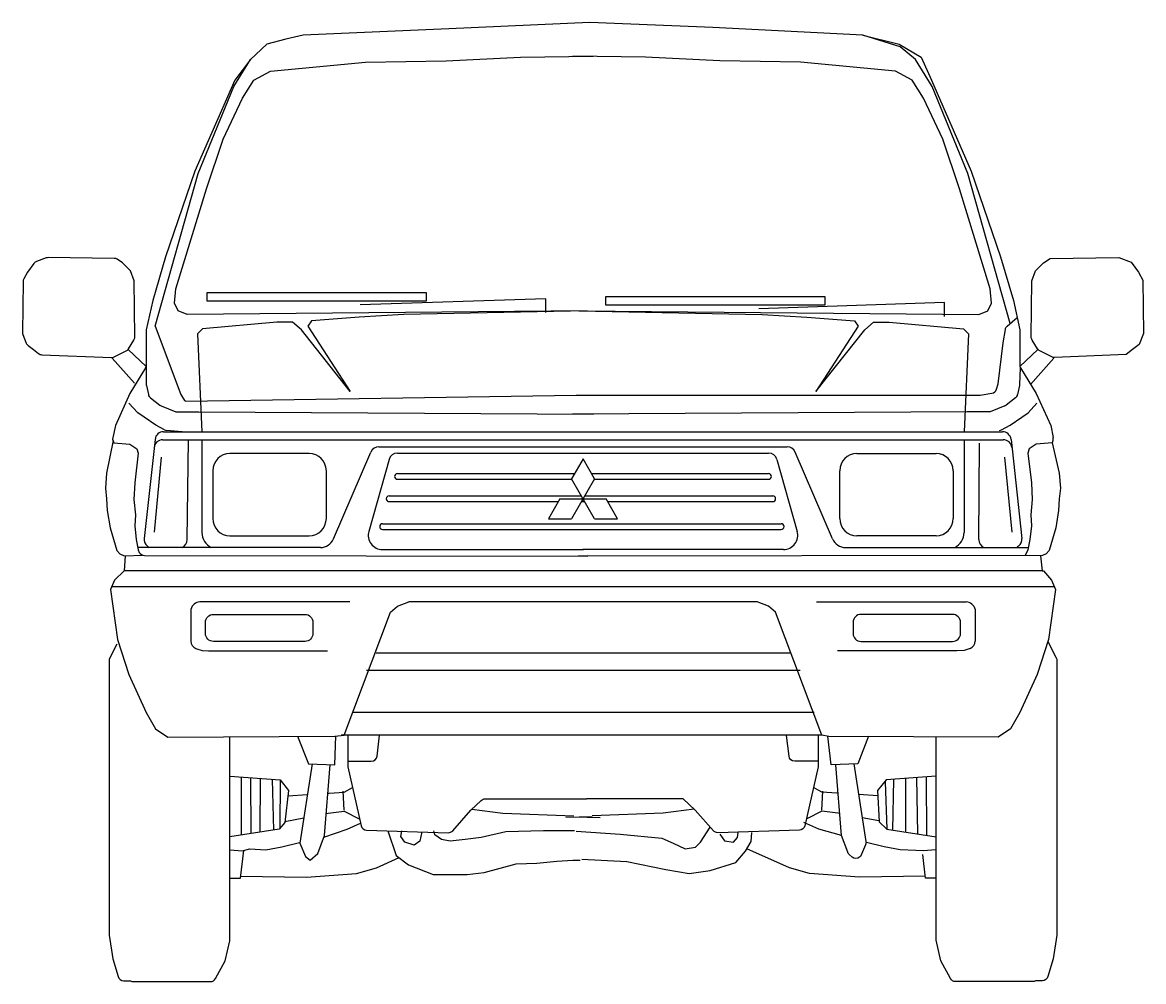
# Model space of a CAD drawing. Header units: millimetres. Extents: x 116290 to 180258, y 22146 to 121276.
# Drawn here: x 144461 to 146417, y 34162 to 35835 of the extents above; entities that cross this region are included whole.
import ezdxf

# ---------------------------------------------------------------- set-up
doc = ezdxf.new("R2010")
doc.units = ezdxf.units.MM
doc.set_wipeout_variables(frame=1)

# ---------------------------------------------------------------- blocks, each defined once
blk = doc.blocks.new('A$C13EA1999')
blk.add_wipeout([(1627.8, 0), (1762.4, 0), (1788.9, 8.7), (1804.7, 80.7), (1804.5, 562.3), (1789.1, 593.5), (1802.6, 684.1), (1800.4, 689), (1795.5, 700.2), (1781.1, 716.3), (1778.8, 716.6), (1776.4, 743), (1779.6, 743.2), (1786.2, 746.1), (1791, 752.1), (1803, 791.7), (1807.8, 821.6), (1809, 842), (1810.8, 860.6), (1809, 886.9), (1796.4, 940), (1798.2, 949), (1793.9, 970.2), (1768.5, 1025.7), (1758.8, 1041.8), (1800.3, 1088.7), (1925.4, 1093.7), (1948.4, 1111.5), (1956, 1130.6), (1954.7, 1223.5), (1947.1, 1237.5), (1934.3, 1255.3), (1912.7, 1262.9), (1852.9, 1262.3), (1793, 1261.7), (1781.6, 1254), (1767.6, 1240), (1761.2, 1222.2), (1761, 1207.1), (1760, 1124.6), (1761.5, 1119.2), (1766.3, 1111.5), (1771.2, 1103.7), (1771.4, 1102.6), (1740.2, 1073.5), (1740, 1075.8), (1740, 1136.8), (1735.3, 1158.3), (1717.6, 1226.2), (1680.7, 1339.1), (1655, 1414), (1567.8, 1612.9), (1529.7, 1635.2), (1466.2, 1650.9), (1335.4, 1657.6), (1191.2, 1664.8), (1084.1, 1669.3), (989.8, 1673.2), (899.8, 1669.1), (866.8, 1667.6), (743.8, 1662), (616.8, 1656.5), (489.7, 1650.9), (465.3, 1645.4), (426.2, 1635.2), (398, 1608.4), (370.3, 1572.6), (301, 1414), (249.5, 1264.2), (238.3, 1226.2), (227.2, 1188.2), (216, 1136.8), (216, 1075.8), (215.6, 1073.1), (184.6, 1102.6), (194.5, 1119.2), (196, 1124.6), (195.6, 1157.5), (194.8, 1222.2), (188.4, 1240), (174.4, 1254), (169.9, 1259.1), (160, 1261.7), (45, 1262.9), (33.1, 1259.3), (24.6, 1256.3), (19.8, 1252.7), (14.3, 1245.1), (8.9, 1237.5), (2.4, 1225.7), (1.2, 1221), (0, 1132.6), (0.7, 1128.8), (6.6, 1114), (9.8, 1109.9), (23.5, 1099.2), (28, 1095.7), (33.7, 1093.6), (85, 1091.5), (128.6, 1089.8), (155.3, 1088.7), (195.5, 1043.7), (197.6, 1042.5), (190.3, 1030.3), (179.1, 1007.4), (170.3, 988.2), (162.1, 970.2), (157.1, 946), (158.1, 943.7), (146.9, 886.9), (146, 873.8), (145.1, 860.6), (146.9, 842), (148.1, 821.6), (151.5, 800.5), (158.9, 771.9), (164.9, 752.1), (169.7, 746.1), (176.3, 743.2), (179.5, 743), (177.2, 717), (160.5, 700.2), (153.4, 684.1), (165.9, 596.5), (167.8, 595.5), (164.5, 588.9), (151.2, 562.3), (151.2, 80.7), (154.4, 60.1), (157.6, 39.5), (162.3, 24.1), (167, 8.7), (170.6, 3.6), (176.5, 1.6), (182.4, 1.5), (188.4, 1.5), (193.6, 0), (328.1, 0), (336.9, 5.2), (353.8, 36.2), (362.1, 73.5), (362.1, 180.5), (380.3, 180.5), (380.7, 183.8), (414.2, 183.3), (438, 183), (495.6, 182.1), (517.2, 183.8), (546.3, 186), (582.9, 188.7), (607.3, 195.7), (637.3, 207.4), (657.1, 216.2), (673.5, 203.5), (716.3, 187.1), (775.6, 187.1), (833.3, 197.8), (861.3, 205.2), (879.4, 206), (914.8, 208.5), (946.1, 210.9), (986, 213.1), (1015, 211.5), (1054.2, 209.4), (1116.1, 196.8), (1163.3, 188.5), (1211.5, 197.7), (1244.5, 208), (1263.7, 231.8), (1264.4, 231.2), (1338.4, 198.6), (1373, 188.7), (1460.3, 182.1), (1491, 182.6), (1547.5, 183.4), (1575.6, 183.8), (1575.6, 180.5), (1593.9, 180.5), (1593.9, 72.4), (1602.1, 36.2), (1619.1, 5.2)])
for p, q in [((989.8, 1673.2), (743.8, 1662)), ((1204.6, 1664.3), (989.8, 1673.2)), ((1466.2, 1650.9), (1204.6, 1664.3)), ((459.8, 1644.2), (426.2, 1635.2)), ((489.7, 1650.9), (459.8, 1644.2)), ((743.8, 1662), (489.7, 1650.9)), ((1531.1, 1630.8), (1466.2, 1650.9)), ((1466.2, 1650.9), (1529.7, 1635.2)), ((426.2, 1635.2), (398, 1608.4)), ((398, 1608.4), (426.2, 1635.2)), ((1529.7, 1635.2), (1567.8, 1612.9)), ((1557.9, 1608.4), (1531.1, 1630.8)), ((369, 1561.5), (398, 1608.4)), ((398, 1608.4), (370.3, 1572.6)), ((1587, 1561.5), (1557.9, 1608.4)), ((1567.8, 1612.9), (1585.7, 1572.6)), ((370.3, 1572.6), (301, 1414)), ((1585.7, 1572.6), (1655, 1414)), ((306.3, 1409.5), (369, 1561.5)), ((1649.6, 1409.5), (1587, 1561.5)), ((231.7, 1143.3), (306.3, 1409.5)), ((301, 1414), (249.5, 1264.2)), ((1723, 1147.8), (1649.6, 1409.5)), ((1655, 1414), (1706.4, 1264.2)), ((249.5, 1264.2), (227.2, 1188.2)), ((1706.4, 1264.2), (1728.8, 1188.2)), ((227.2, 1188.2), (216, 1136.8)), ((1728.8, 1188.2), (1740, 1136.8)), ((216, 1136.8), (216, 1075.8)), ((1740, 1136.8), (1740, 1075.8)), ((214.5, 1070.6), (187.4, 1025.7)), ((216, 1075.8), (216, 1041.8)), ((1740, 1041.8), (1741.4, 1070.6)), ((1741.4, 1070.6), (1768.5, 1025.7)), ((216.2, 1039.6), (219.7, 1024.1)), ((1739.8, 1039.6), (1736.3, 1024.1)), ((187.4, 1025.7), (162.1, 970.2)), ((223.3, 1018.4), (239.5, 1005.8)), ((1732.7, 1018.4), (1716.4, 1005.8)), ((1768.5, 1025.7), (1793.9, 970.2)), ((201.2, 992.3), (185.9, 1008.8)), ((241.8, 1004.4), (267.4, 993.8)), ((1714.2, 1004.4), (1688.5, 993.8)), ((1754.8, 992.3), (1770, 1008.8)), ((212.6, 984.7), (201.2, 992.3)), ((232.9, 970.7), (212.6, 984.7)), ((267.4, 993.8), (307.7, 993.8)), ((307.7, 993.8), (996.5, 989.7)), ((1648.3, 993.8), (959.5, 989.7)), ((1688.5, 993.8), (1648.3, 993.8)), ((1723, 970.7), (1743.3, 984.7)), ((1743.3, 984.7), (1754.8, 992.3)), ((162.1, 970.2), (157.1, 946)), ((247.6, 962.8), (232.9, 970.7)), ((246.2, 959.3), (1709.8, 959.3)), ((278.7, 959.3), (251.5, 961.6)), ((1708.3, 962.8), (1723, 970.7)), ((1793.9, 970.2), (1798.2, 949)), ((158.1, 943.7), (146.9, 886.9)), ((157.1, 946), (159.6, 940)), ((159.6, 940), (187.3, 937.6)), ((231.3, 945.9), (212.5, 773)), ((244.6, 945.2), (1711.3, 945.2)), ((287.5, 771.1), (289.9, 945.2)), ((313, 945.2), (313, 783.2)), ((1642.9, 945.2), (1643, 783.2)), ((1668.4, 771.1), (1669.7, 939.5)), ((1724.7, 945.9), (1743.4, 773)), ((1796.4, 940), (1768.6, 937.6)), ((1797.7, 943.2), (1796.4, 940)), ((187.3, 937.6), (199.4, 929.1)), ((201.8, 921.9), (195.8, 870)), ((199.4, 929.1), (201.8, 921.9)), ((500.2, 921.2), (362, 921.2)), ((542.6, 772.3), (608, 923.7)), ((621.8, 932.8), (1334.2, 932.8)), ((654.1, 921.9), (1301.8, 921.9)), ((1413.4, 772.3), (1348, 923.7)), ((1455.8, 921.2), (1593.9, 921.2)), ((1756.6, 929.1), (1754.2, 921.9)), ((1754.2, 921.9), (1760.2, 870)), ((1768.6, 937.6), (1756.6, 929.1)), ((242.3, 914.7), (230.1, 783.8)), ((639.7, 911), (604.2, 785.4)), ((978, 912.1), (957.9, 877.2)), ((998.1, 877.2), (978, 912.1)), ((1316.3, 911), (1351.8, 785.4)), ((1713.6, 914.7), (1725.9, 783.8)), ((146.9, 886.9), (145.1, 860.6)), ((332, 891.2), (332, 807.8)), ((530.2, 807.8), (530.2, 891.2)), ((654.1, 886.2), (963, 886.2)), ((993, 886.2), (1301.8, 886.2)), ((1425.8, 807.8), (1425.8, 891.2)), ((1623.9, 891.2), (1623.9, 807.8)), ((195.8, 870), (194.6, 841.1)), ((654.1, 876.2), (958.5, 876.2)), ((998.1, 807.5), (957.9, 877.2)), ((998.1, 877.2), (957.9, 807.5)), ((997.5, 876.2), (1301.8, 876.2)), ((1760.2, 870), (1761.4, 841.1)), ((145.1, 860.6), (146.9, 842)), ((146.9, 842), (148.1, 821.6)), ((639.6, 847.3), (975.1, 847.3)), ((937.7, 842.4), (917.6, 807.5)), ((937.7, 842.4), (1018.2, 842.4)), ((980.8, 847.3), (1309.1, 847.3)), ((1038.4, 807.5), (1018.2, 842.4)), ((148.1, 821.6), (152.9, 791.7)), ((194.6, 841.1), (197, 814.5)), ((639.6, 837.3), (934.8, 837.3)), ((975.1, 837.3), (980.9, 837.3)), ((1021.2, 837.3), (1309.1, 837.3)), ((1761.4, 841.1), (1759, 814.5)), ((197, 814.5), (195.8, 795.2)), ((917.6, 807.5), (957.9, 807.5)), ((998.1, 807.5), (1038.4, 807.5)), ((1759, 814.5), (1760.2, 795.2)), ((152.9, 791.7), (164.9, 752.1)), ((195.8, 795.2), (198.2, 771.1)), ((628.3, 798.7), (1323.7, 798.7)), ((628.3, 788.7), (1323.7, 788.7)), ((1760.2, 795.2), (1757.8, 771.1)), ((198.2, 771.1), (201.8, 753)), ((362, 777.8), (500.2, 777.8)), ((1593.9, 777.8), (1455.8, 777.8)), ((1757.8, 771.1), (1754.2, 753)), ((164.9, 752.1), (169.7, 746.1)), ((169.7, 746.1), (176.3, 743.2)), ((179.5, 743), (208.9, 744.1)), ((520.1, 757.3), (201, 757.3)), ((201.8, 753), (203.9, 748.8)), ((212.8, 743.3), (986.3, 742.2)), ((218.1, 759.7), (221.1, 757.3)), ((628.2, 753.6), (978.6, 753.6)), ((1749.3, 743.3), (969.7, 742.2)), ((1327.7, 753.6), (977.4, 753.6)), ((1435.9, 757.3), (1755, 757.3)), ((1737.9, 759.7), (1736.2, 758.3)), ((1754.2, 753), (1749.3, 743.3)), ((176.3, 743.2), (179.5, 743)), ((177.2, 716.6), (160.5, 700.2)), ((177.2, 717), (1778.7, 717)), ((180, 717), (177.2, 716.6)), ((177.2, 716.6), (177.2, 716.6)), ((1778.8, 716.6), (1781.1, 716.3)), ((1781.1, 716.3), (1795.5, 700.2)), ((1781.1, 716.3), (1781.1, 716.3)), ((160.5, 700.2), (153.4, 684.1)), ((155.6, 689), (1800.4, 689)), ((1795.5, 700.2), (1802.6, 684.1)), ((153.4, 684.1), (165.9, 596.5)), ((1802.6, 684.1), (1790.1, 596.5)), ((296.3, 655.1), (293.9, 649.1)), ((293.9, 649.1), (293.9, 593.9)), ((299.6, 658.3), (296.3, 655.1)), ((570.9, 662.4), (309.3, 662.4)), ((641.9, 644.3), (654.4, 655.1)), ((654.4, 655.1), (674.1, 662.2)), ((1281.9, 662.2), (674.1, 662.2)), ((1301.6, 655.1), (1281.9, 662.2)), ((1314.1, 644.3), (1301.6, 655.1)), ((1385.1, 662.4), (1646.6, 662.4)), ((1656.4, 658.3), (1659.6, 655.1)), ((1659.6, 655.1), (1662, 649.1)), ((1662, 649.1), (1662, 593.9)), ((561.4, 430.1), (641.9, 644.3)), ((1394.6, 430.1), (1314.1, 644.3)), ((165.9, 596.5), (185.6, 535.7)), ((1790.1, 596.5), (1770.4, 535.7)), ((302.6, 581.1), (306, 579.7)), ((306, 579.7), (313.3, 577.3)), ((313.3, 577.3), (324.4, 577.1)), ((324.4, 577.1), (532.5, 577.1)), ((1338.8, 572.8), (617.1, 572.8)), ((1630.2, 577), (1422.2, 577)), ((1642.7, 577.3), (1630.2, 577)), ((1649.9, 579.7), (1642.7, 577.3)), ((1653.4, 581.1), (1649.9, 579.7)), ((185.6, 535.7), (216, 469.5)), ((1357, 542.8), (600.4, 542.8)), ((1770.4, 535.7), (1740, 469.5)), ((216, 469.5), (232.1, 440.9)), ((1381, 469.5), (575, 469.5)), ((1740, 469.5), (1723.9, 440.9)), ((232.1, 440.9), (253.6, 426.6)), ((1723.9, 440.9), (1702.4, 426.6)), ((253.6, 426.6), (545.3, 428.4)), ((545.3, 428.4), (561.4, 430.1)), ((1395.3, 430), (555.9, 430)), ((1407.1, 427.7), (1394.6, 430.1)), ((1702.4, 426.6), (1407.1, 427.7))]:
    blk.add_line(p, q)
for points in [[(985.4, 1170.3), (287.5, 1163.6), (271.9, 1170.3), (265.2, 1183.7), (267.4, 1208.3), (321.1, 1382.7), (350.2, 1469.8), (383.7, 1541.4), (403.9, 1572.6), (432.9, 1588.3), (598.4, 1603.9), (739.3, 1606.2), (869.1, 1612.9), (995.6, 1614.5)], [(970.6, 1170.3), (1668.4, 1163.6), (1684.1, 1170.3), (1690.8, 1183.7), (1688.5, 1208.3), (1634.9, 1382.7), (1605.8, 1469.8), (1572.2, 1541.4), (1552.1, 1572.6), (1523, 1588.3), (1357.5, 1603.9), (1216.6, 1606.2), (1086.9, 1612.9), (960.3, 1614.5)], [(912.9, 1167.3), (912.9, 1191.3), (589.3, 1180.7)], [(1608.5, 1160.5), (1608.5, 1184.4), (1284.9, 1173.8)], [(985.4, 1170.3), (665.5, 1163.6), (587.3, 1159.2), (504.5, 1152.5), (497.8, 1143.5), (571.6, 1029.5), (486.6, 1136.8), (470.9, 1150.2), (444.1, 1150.2), (314.4, 1139), (305.4, 1130.1), (313, 959.3)], [(970.6, 1170.3), (1290.4, 1163.6), (1368.7, 1159.2), (1451.5, 1152.5), (1458.2, 1143.5), (1384.4, 1029.5), (1469.4, 1136.8), (1485, 1150.2), (1511.9, 1150.2), (1641.6, 1139), (1650.5, 1130.1), (1642.9, 959.3)], [(231.7, 1143.3), (276.1, 1024), (282.5, 1013.8), (285, 1012.6), (966.1, 1022.8)], [(184.6, 1102.6), (216, 1073.3)], [(1771.4, 1102.6), (1739.9, 1073.2)], [(156.6, 1087.4), (195.5, 1043.7)], [(1799.4, 1087.4), (1758.8, 1041.8)], [(1796.4, 940), (1809, 886.9), (1810.8, 860.6), (1809, 842), (1807.8, 821.6), (1803, 791.7), (1791, 752.1), (1786.2, 746.1), (1779.6, 743.2), (1776.4, 743)], [(1776.4, 743), (1749.3, 743.3)], [(179.5, 743), (177.2, 716.6)], [(1776.4, 743), (1778.8, 716.6)], [(479.8, 428), (498.8, 379.6), (544.9, 378), (547, 428.6)], [(1476.1, 428), (1457.2, 379.6), (1411.1, 378), (1405.4, 427.9)], [(505.4, 379.6), (483.9, 241.4), (493.8, 218.3), (502.1, 211.8), (515.2, 223.3), (526.8, 254.6)], [(526.8, 254.6), (536.6, 378)], [(1429.2, 254.6), (1419.3, 378)], [(362.1, 358.4), (449.4, 351.7), (464.2, 333.6), (457.6, 277.6), (447.7, 266.1), (362.1, 252.4)], [(381.8, 356.6), (381.8, 255.5)], [(398.1, 355.6), (398.6, 258.2)], [(415, 354.3), (414.2, 260.7)], [(435.7, 352.7), (437.8, 264.4)], [(1593.9, 358.4), (1506.6, 351.7), (1491.8, 333.6), (1494.5, 278.8), (1508.3, 266.1), (1593.9, 252.4)], [(1519.6, 352.7), (1518.1, 264.4)], [(1540.6, 354.3), (1540.5, 260.9)], [(1560.1, 355.8), (1561.7, 257.5)], [(1576.5, 357), (1577.1, 255.1)], [(449.4, 351.7), (449.2, 267.9)], [(535, 328.6), (561.4, 330.3), (576, 338.6)], [(1421, 328.6), (1394.6, 330.3), (1379.9, 338.6)], [(1505, 348.4), (1508.3, 266.1)], [(463.1, 324.1), (497.1, 326.3)], [(532.7, 328.5), (535, 328.6)], [(561.4, 299), (559.7, 331.9)], [(1394.6, 299), (1396.3, 331.9)], [(1423.3, 328.5), (1421, 328.6)], [(1492.9, 324.1), (1458.9, 326.3)], [(529.9, 293.4), (533.4, 294.1)], [(533.4, 294.1), (561.4, 297.3), (587.7, 284.2)], [(783.8, 300.6), (838.2, 294.1), (961.8, 289.1)], [(1172.2, 300.6), (1117.7, 294.1), (994.2, 289.1)], [(1422.6, 294.1), (1394.6, 297.3), (1368.3, 284.2)], [(1426.1, 293.4), (1422.6, 294.1)], [(457.8, 279.2), (490.8, 285.7)], [(525.8, 251.9), (566.5, 266.1), (590, 276.4)], [(994.1, 287.7), (947.9, 286.3)], [(961.8, 287.7), (1008, 286.3)], [(1429.2, 254.6), (1389.5, 266.1), (1363.2, 277.6)], [(1494.3, 280.4), (1465.2, 285.7)], [(637.3, 263), (652.1, 220), (673.5, 203.5), (716.3, 187.1), (775.6, 187.1), (805.3, 190.4), (861.3, 205.2), (897.5, 206.8), (932.1, 210.1), (960.1, 211.8), (973.3, 211.8)], [(696.6, 261.1), (693.3, 244.7), (683.4, 238.1), (666.9, 243), (660.3, 252.9), (662, 262.8)], [(963.4, 262.8), (909, 262.8), (843.2, 261.1), (800.3, 251.3), (772.3, 248), (746, 244.7), (731.2, 248), (719.6, 256.2), (718, 262.8)], [(966, 262.6), (1043, 257), (1115.8, 250), (1135.3, 241.6), (1156.3, 231.8), (1174.5, 234.6), (1182.9, 243), (1199.9, 269.4)], [(975.8, 213.6), (1054.2, 209.4), (1122.7, 195.4), (1163.3, 188.5), (1199.7, 194), (1244.5, 208), (1261.3, 227.6), (1271.1, 244.4), (1272.5, 259.8)], [(1216.5, 257), (1224.9, 245.8), (1240.3, 243), (1247.3, 251.4), (1248.7, 259.8)], [(362.2, 229.9), (383.6, 228.2), (396.8, 231.5), (424.8, 229.9), (452.8, 234.8), (483.4, 242.7)], [(1593.7, 229.9), (1572.3, 228.2), (1558.4, 228.8), (1531.2, 229.9), (1503.2, 234.8), (1472.6, 242.7)], [(362.1, 180.5), (380.3, 180.5), (386.1, 228.8)], [(380.3, 183.8), (495.6, 182.1), (582.9, 188.7), (617.5, 198.6), (657.1, 216.2)], [(1575.6, 183.8), (1460.3, 182.1), (1373, 188.7), (1338.4, 198.6), (1263.7, 231.8)], [(1593.9, 180.5), (1575.6, 180.5), (1570.7, 221.6)]]:
    blk.add_lwpolyline(points)
for points in [[(196, 1124.6), (194.8, 1222.2), (188.4, 1240), (174.4, 1254), (165.4, 1260, 0.145272), (160, 1261.7), (45, 1262.9, 0.08765), (41.6, 1262.3), (24.6, 1256.3, 0.153985), (19.8, 1252.7), (8.9, 1237.5), (2.4, 1225.7, 0.122084), (1.2, 1221), (0, 1132.6, 0.098934), (0.7, 1128.8), (6.6, 1114, 0.133114), (9.8, 1109.9), (19.1, 1102.6), (28, 1095.7, 0.156446), (33.7, 1093.6), (155.3, 1088.7, 0.126498), (160.1, 1089.8), (180.8, 1100.1, 0.137995), (184.8, 1103.7), (194.5, 1119.2, 0.143875)], [(1760, 1124.6), (1761.2, 1222.2), (1767.6, 1240), (1781.6, 1254), (1793, 1261.7), (1912.7, 1262.9), (1934.3, 1255.3), (1947.1, 1237.5), (1954.7, 1223.5), (1956, 1130.6), (1948.4, 1111.5), (1936.9, 1102.6), (1925.4, 1093.7), (1800.7, 1088.7, -0.126498), (1795.8, 1089.8), (1775.2, 1100.1, -0.137995), (1771.2, 1103.7), (1761.5, 1119.2, -0.143875)], [(333.1, 640.6), (493, 640.6, -0.414214), (506.8, 626.8), (506.8, 607.3, -0.414214), (493, 593.5), (333.1, 593.5, -0.414214), (319.3, 607.3), (319.3, 626.8, -0.414214)], [(1622.8, 640.6), (1463, 640.6, 0.414214), (1449.2, 626.8), (1449.2, 607.3, 0.414214), (1463, 593.5), (1622.8, 593.5, 0.414214), (1636.6, 607.3), (1636.6, 626.8, 0.414214)]]:
    blk.add_lwpolyline(points, format="xyb", close=True)
for points in [[(322.3, 1202.1), (704.1, 1202.1), (704.1, 1186.8), (322.3, 1186.8)], [(1017.9, 1195.3), (1399.7, 1195.3), (1399.7, 1179.9), (1017.9, 1179.9)]]:
    blk.add_lwpolyline(points, close=True)
for points in [[(966.1, 1022.8), (1670.7, 1022.8), (1691.3, 1026.3, 0.289526), (1699.2, 1033.4), (1702, 1042.9), (1710.9, 1114.5), (1714.8, 1137.7, -0.176099), (1718.1, 1143.6), (1735.3, 1158.3)], [(164.5, 588.9), (151.2, 562.3), (151.2, 80.7), (157.6, 39.5), (167, 8.7, 0.326775), (176.5, 1.6), (188.4, 1.5, 0.137807), (193.6, 0), (328.1, 0, 0.27438), (336.9, 5.2), (353.8, 36.2), (361.8, 71.3, 0.055966), (362.1, 73.5), (362.1, 427.2)], [(1789.1, 593.5), (1803.7, 564.5, -0.116504), (1804.7, 560), (1804.7, 80.7), (1798.3, 39.5), (1788.9, 8.7, -0.326775), (1779.5, 1.6), (1767.6, 1.5, -0.137807), (1762.4, 0), (1627.8, 0, -0.27438), (1619.1, 5.2), (1602.1, 36.2), (1593.9, 72.4), (1593.9, 427.2)], [(567.9, 430), (567.9, 374.7), (591, 272, 0.342111), (600.4, 264.2), (742.7, 259.6, 0.224539), (750.6, 263.1), (782.1, 299), (800.6, 316.1, -0.188453), (807.4, 318.7), (984.3, 318.7)], [(567.9, 384.6), (608.6, 384.6, 0.379627), (618.6, 393.4), (623, 430)], [(1388, 430), (1388, 374.7), (1365, 272, -0.342111), (1355.6, 264.2), (1213.2, 259.6, -0.224539), (1205.4, 263.1), (1173.9, 299), (1152.5, 318.7), (984.3, 318.7)], [(1388, 384.6), (1347.3, 384.6, -0.379627), (1337.4, 393.4), (1333.1, 429.2)], [(1450.6, 379.6), (1471.6, 244.2, -0.140614), (1470.9, 238.8), (1462.1, 218.3), (1460.4, 217, -0.363014), (1447.6, 217.3), (1442.6, 221.6, -0.125426), (1439.8, 225.7), (1429.2, 254.6)]]:
    blk.add_lwpolyline(points, format="xyb")
for centre, radius, start, end in [((206, 1075.8), 10, 328.9249, 0), ((1750, 1075.8), 10, 180, 211.0751), ((226, 1041.8), 10, 180, 192.5372), ((1730, 1041.8), 10, 347.4628, 0), ((229.4, 1026.3), 10, 192.5372, 232.1444), ((1726.5, 1026.3), 10, 307.8556, 347.4628), ((245.7, 1013.7), 10, 232.1444, 247.3943), ((1710.3, 1013.7), 10, 292.6057, 307.8556), ((246.2, 944.3), 15, 90, 173.8128), ((252.4, 971.6), 10, 241.7157, 265.0337), ((1703.6, 971.6), 10, 274.9663, 298.2843), ((1709.8, 944.3), 15, 6.1872, 90), ((244.6, 930.2), 15, 90, 173.8128), ((1711.3, 930.2), 15, 6.1872, 90), ((1788.4, 947), 10, 338.185, 11.592), ((362, 891.2), 30, 90, 180), ((500.2, 891.2), 30, 0, 90), ((621.8, 917.8), 15, 90, 156.6378), ((654.1, 906.9), 15, 90, 164.2052), ((1301.8, 906.9), 15, 15.7948, 90), ((1334.2, 917.8), 15, 23.3622, 90), ((1455.8, 891.2), 30, 90, 180), ((1593.9, 891.2), 30, 0, 90), ((654.1, 881.2), 5, 90, 270), ((1301.8, 881.2), 5, 270, 90), ((639.6, 842.3), 5, 90, 270), ((1309.1, 842.3), 5, 270, 90), ((362, 807.8), 30, 180, 270), ((500.2, 807.8), 30, 270, 0), ((1455.8, 807.8), 30, 180, 270), ((1593.9, 807.8), 30, 270, 0), ((343, 783.9), 30, 181.3995, 242.7897), ((628.2, 778.6), 25, 164.2052, 270), ((628.3, 793.7), 5, 90, 270), ((1323.7, 793.7), 5, 270, 90), ((1327.7, 778.6), 25, 270, 15.7948), ((1613, 783.9), 30, 297.2103, 358.6005), ((227.4, 771.4), 15, 173.8128, 231.3594), ((272.5, 771), 15, 293.5081, 0.4247), ((519.6, 782.2), 25, 271.0757, 336.6378), ((1436.3, 782.2), 25, 203.3622, 268.9243), ((1683.4, 771), 15, 179.5753, 246.4919), ((1728.5, 771.4), 15, 308.6406, 6.1872), ((212.8, 753.3), 10, 206.581, 269.9185), ((1726.8, 770), 15, 301.6404, 308.6406), ((309.3, 648.5), 13.8, 90, 134.98), ((1646.6, 648.5), 13.8, 45.02, 90), ((307.7, 593.9), 13.8, 180, 248.2123), ((1648.2, 593.9), 13.8, 291.7877, 0)]:
    blk.add_arc(centre, radius, start, end)

msp = doc.modelspace()

# ---------------------------------------------------------------- block references
msp.add_blockref('A$C13EA1999', (144461.4, 34161.5))

doc.saveas('drawing.dxf')
